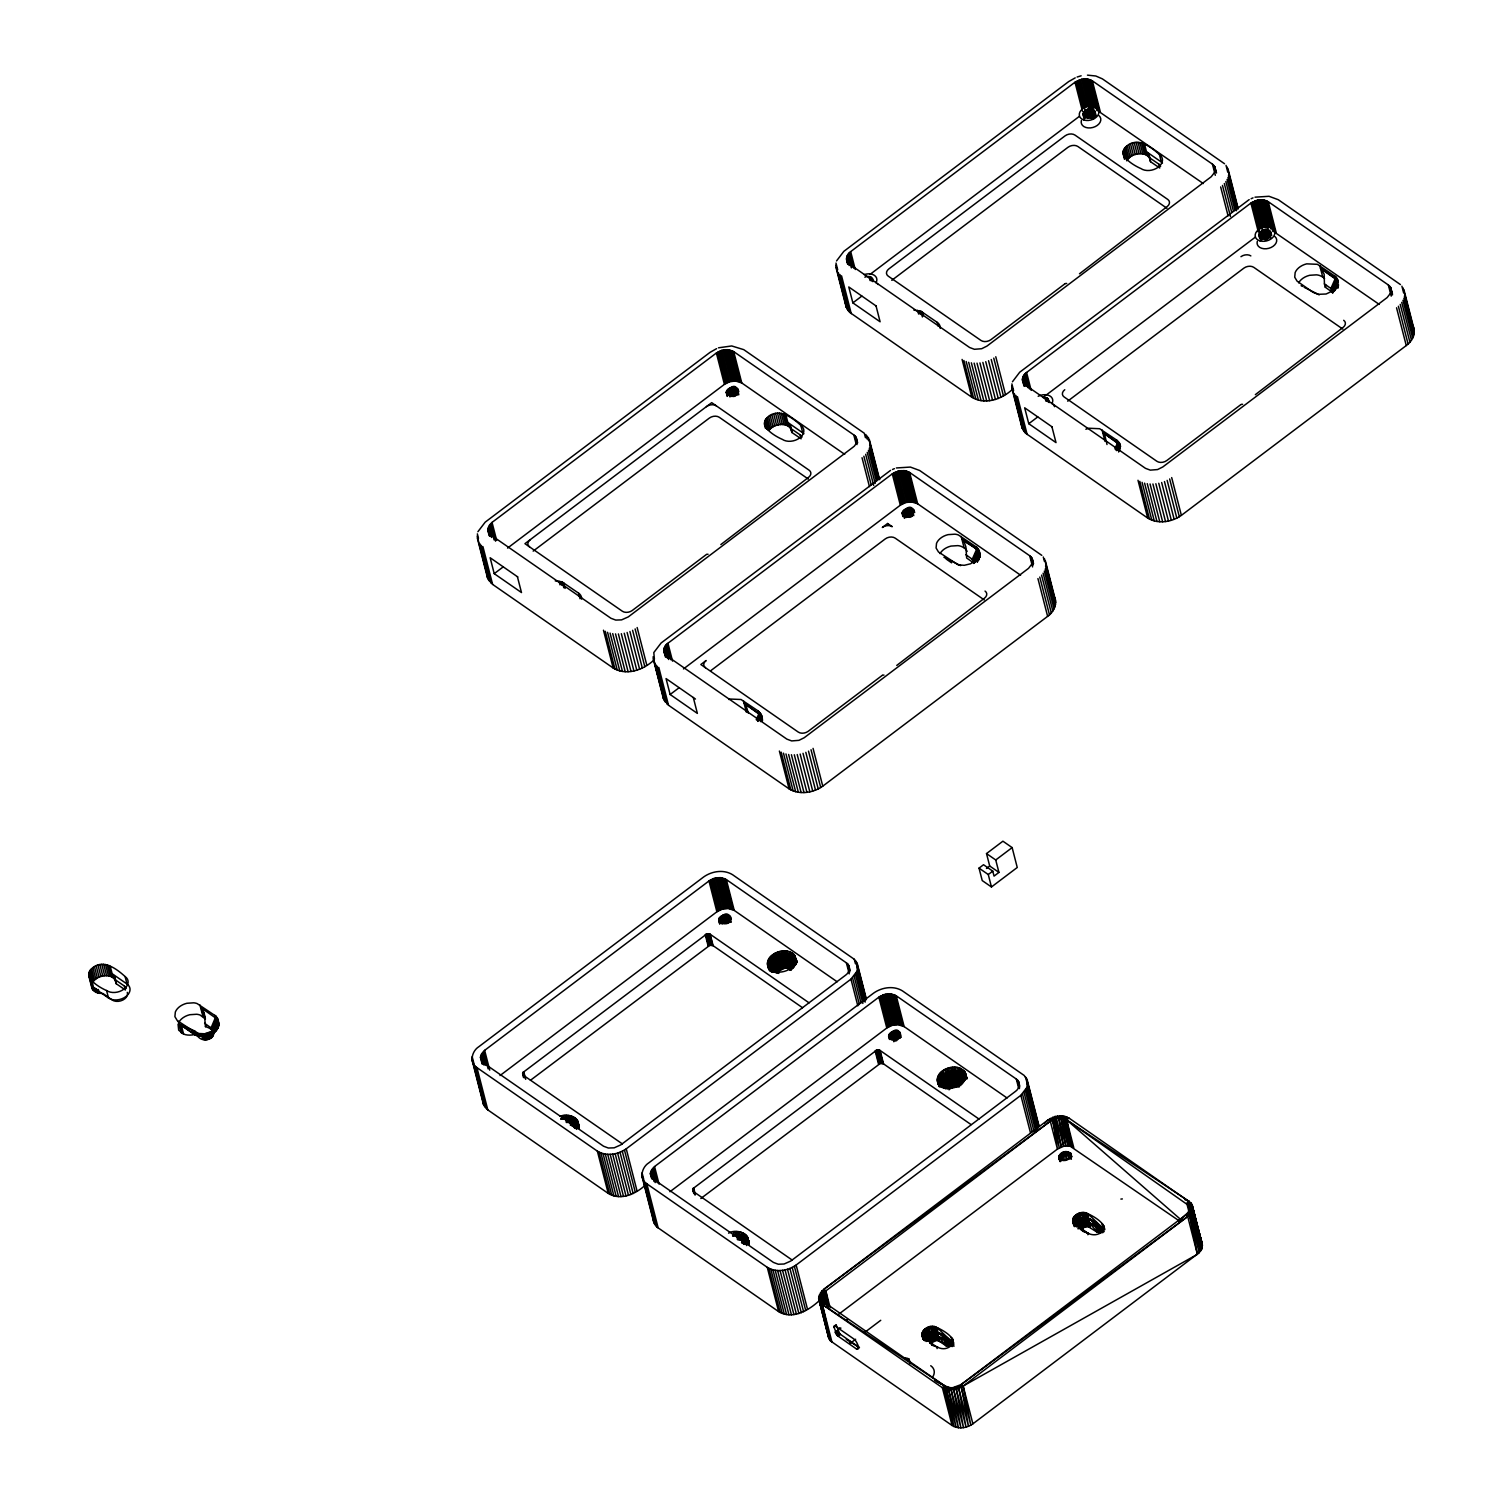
<?xml version="1.0" encoding="UTF-8"?>
<svg xmlns="http://www.w3.org/2000/svg" width="1503" height="1503" viewBox="0 0 1503 1503"><rect width="100%" height="100%" fill="white"/><g stroke="black" fill="none" stroke-linecap="round" stroke-linejoin="round"><path stroke-width="1.5" d="M769.085 968.007C777.615 978.509 803.447 967.143 793.603 954.086C783.364 944.917 760.33 956.772 769.724 970.506L768.39 965.095L770.194 960.567L778.366 967.556L779.23 970.919L778.084 973.268L777.22 969.905C778.159 963.555 791.574 962.427 790.277 970.055L793.64 967.537M960.661 1085.636C958.989 1079.229 947.491 1081.672 947.341 1087.89L938.699 1084.527L938.699 1085.692L940.352 1077.764L948.525 1084.753L949.633 1089.093L954.198 1086.481L959.365 1086.876L958.238 1082.517L961.037 1071.714L960.135 1068.238C950.234 1063.974 933.062 1072.315 938.342 1084.602L938.53 1083.419L947.491 1088.66L941.141 1086.35M218.367 1022.378L215.85 1016.122L197.194 1003.609A12.55 8.717 -14.4 0 0 193.68 1002.82L186.879 1003.271A14.635 10.164 -14.4 0 0 175.344 1011.989L174.893 1016.629L177.279 1020.593L196.893 1033.425L204.652 1033.763L210.833 1031.734L216.526 1027.019L218.367 1022.378C220.659 1033.463 204.746 1038.479 196.179 1035.454L195.54 1032.956M203.75 1036.394C215.699 1036.469 222.857 1023.9 214.854 1015.333M219.006 1024.858L216.488 1018.602L200.613 1007.48L204.333 1013.642L205.46 1026.643C224.342 1032.242 204.896 1047.272 197.043 1035.36M576.57 1129.373C583.765 1119.378 568.397 1111.995 560.224 1116.41M578.204 1125.916L578.843 1128.396L578.054 1122.816L573.15 1118.927L570.219 1118.401L569.505 1122.703M746.465 1245.574C753.942 1234.752 736.752 1227.857 728.598 1233.174M760.725 721.647L761.702 715.841L758.339 711.088L741.054 699.515L730.345 699.045A14.635 10.164 -14.4 0 0 728.767 699.496M762.134 720.651L759.673 714.545L744.079 703.254L759.954 714.357L762.491 720.613L761.852 718.133M771.152 955.889L778.366 967.556L771.058 959.515C764.971 964.888 768.428 972.084 777.333 971.464L778.817 973.38L770.851 971.201L768.371 966.222L777.333 971.464L768.54 967.331L777.22 969.905L768.24 963.949L767.601 961.469M771.79 958.369C778.329 952.244 792.908 950.629 796.628 960.53L796.421 962.859L790.484 969.247L796.233 964.005L790.277 970.055L794.467 966.373M795.143 955.927L796.421 962.859L790.503 968.458L796.44 961.732L796.289 959.44L790.353 967.688L796.628 960.53L796.778 962.822L796.139 960.342M957.449 1086.331C957.975 1070.606 960.699 1067.149 945.913 1073.142C941.799 1075.378 937.196 1079.361 938.342 1084.602M979.561 553.743L977.044 547.487L958.388 534.974A12.55 8.717 -14.4 0 0 954.875 534.185L948.074 534.636A14.635 10.164 -14.4 0 0 936.519 543.353L936.087 547.994L938.473 551.958L958.087 564.79L964.231 565.316L970.562 563.794L976.856 559.473L979.561 553.743L980.012 557.406L979.374 554.908M978.754 559.68L979.298 558.552L973.7 563.437L979.655 557.406C981.158 547.205 966.88 545.176 961.807 538.863L977.683 549.966L980.2 556.223M1062.076 1153.985L1061.963 1160.316L1060.179 1161.537L1058.732 1155.957M1060.536 1154.717L1061.963 1160.316L1070.737 1158.4L1070.869 1153.102M568.622 1122.591L568.19 1115.451M738.781 1239.787L738.105 1231.652M794.448 954.969L795.087 957.449L790.033 966.974L790.879 970.318L787.046 968.139L785.919 951.061M956.34 1081.972L955.814 1067.262M218.104 1027.169L212.505 1032.073L211.773 1028.353L204.596 1023.28M1064.256 1153.252L1064.011 1159.339L1062.264 1152.463C1065.946 1150.396 1071.771 1151.974 1071.639 1156.934L1070.474 1153.421L1071.639 1156.934M1335.134 290.211L1332.334 292.653L1331.583 288.952L1324.425 283.879L1324.162 274.222L1320.423 268.06L1335.322 278.393L1338.346 282.057L1335.679 276.702L1317.417 264.321L1306.689 263.852A14.635 10.164 -14.4 0 0 1295.154 272.569L1294.722 277.21L1297.108 281.174L1312.983 292.296L1318.169 294.325L1326.078 294.006L1333.293 290.661L1337.614 285.307L1337.708 279.577M929.887 1343.306L929.042 1339.981L923.349 1337.726C928.835 1325.477 945.368 1333.894 950.948 1341.54L952.113 1346.481L937.496 1340.526L936.219 1335.566L937.346 1327.769C929.267 1322.358 916.511 1332.334 924.589 1340.732M1084.49 1231.615L1079.981 1227.012L1074.025 1225.283C1078.252 1209.765 1100.684 1221.075 1102.901 1232.629L1097.246 1232.253L1088.285 1226.673L1087.007 1221.695L1088.134 1213.917C1080.882 1208.957 1068.051 1217.129 1074.382 1225.79M1068.746 1152.801L1068.52 1158.362L1067.074 1152.763M1066.51 1152.839L1066.228 1158.681L1064.8 1153.083M569.9 1122.797L569.712 1115.658M740.077 1239.975L739.626 1231.859M1073.048 1221.676C1079.755 1227.726 1089.374 1238.453 1099.501 1233.531C1111.901 1226.73 1094.503 1216.603 1088.134 1213.917L1089.393 1226.955L1083.081 1212.489L1082.404 1217.618L1087.045 1226.617L1088.285 1226.673L1084.358 1217.468L1084.978 1212.658L1087.007 1221.695L1103.24 1228.477L1104.01 1231.746M487.836 529.526L492.045 522.405L716.386 353.017L721.609 350.406L727.49 349.692L733.727 351.627L853.798 434.912C858.664 437.88 856.954 444.907 852.633 447.499L628.292 616.888L621.603 619.875L615.76 620.081L610.951 618.278L490.861 535.012L487.836 529.526L489.565 536.252M487.066 571.647L487.517 577.866L492.608 584.404L613.168 668.008C626.601 676.218 643.866 669.831 654.35 659.648M857.311 963.799L857.236 970.919L850.961 979.148L626.244 1148.818C618.09 1154.661 606.197 1156.577 597.367 1151.129L476.939 1067.618C468.974 1062.64 471.81 1051.029 478.912 1046.652L703.629 876.982C711.783 871.139 723.676 869.222 732.506 874.671L854.286 959.271L857.311 963.799L866.442 999.382M480.434 1057.473L484.642 1050.353L708.984 880.965L714.207 878.353L720.087 877.62L726.325 879.574L846.396 962.859C851.262 965.809 849.552 972.854 845.231 975.447L620.889 1144.835L614.201 1147.822L608.358 1148.029L603.548 1146.225L483.459 1062.94L480.434 1057.473L482.125 1064.086M483.008 1098.975L483.402 1104.273L487.799 1109.89L608.227 1193.401C621.021 1201.273 636.915 1193.495 646.459 1184.026M809.084 1002.858L710.186 934.265L706.861 933.889L522.988 1072.466L523.42 1075.284L622.317 1143.877M566.349 1122.553L565.015 1115.451M1032.411 559.154L1032.354 563.381L1028.54 568.341L804.199 737.729L798.957 740.34L791.668 740.923L786.858 739.119L666.768 655.853C661.902 652.884 663.631 645.839 667.952 643.246L892.294 473.858L898.982 470.89L904.806 470.664L909.634 472.468L1029.705 555.753L1031.979 558.195L1033.557 563.625M1052.983 594.756C1058.713 601.726 1054.298 611.796 1047.629 616.362L822.761 786.163C813.236 792.945 799.371 795.181 789.075 788.85L668.516 705.245L663.424 698.707L662.955 692.488M1027.207 1079.981L1027.131 1087.12L1020.856 1095.33L796.139 1265.019C787.985 1270.862 776.093 1272.778 767.263 1267.33L646.854 1183.819C638.888 1178.84 641.706 1167.211 648.808 1162.852L873.544 993.164C881.697 987.321 893.59 985.404 902.401 990.853L1024.201 1075.472L1027.207 1079.981L1039.005 1125.954L1036.845 1121.106M650.348 1173.674L654.556 1166.553L878.879 997.147L884.121 994.554L890.001 993.821L896.22 995.775L1016.31 1079.041C1021.176 1082.01 1019.447 1089.055 1015.126 1091.648L790.785 1261.036L784.096 1264.004L778.272 1264.23L773.444 1262.426L653.373 1179.141L650.348 1173.674L651.475 1178.07M726.231 392.471C740.171 373.12 742.144 407.651 726.231 392.471L727.283 396.397M738.105 389.258L738.743 391.738C735.606 387.379 726.344 390.047 726.982 395.702M718.772 919.122L719.749 923.838L718.772 919.122C732.788 902.382 734.723 933.175 718.81 920.663M733.314 1231.84L734.216 1235.316L732.656 1235.879L738.988 1235.128L735.794 1235.391L734.929 1231.652M1215.138 167.528L1215.082 171.755L1211.249 176.715L986.926 346.103L981.684 348.715L974.395 349.297L969.585 347.494L849.496 264.209C844.63 261.259 846.358 254.214 850.679 251.621L1075.002 82.233L1081.709 79.246L1087.533 79.039L1092.343 80.843L1212.433 164.128L1214.706 166.57L1216.528 173.014M782.744 951.061L784.021 964.776L784.885 968.12L787.046 968.139M823.494 1303.383L821.84 1296.957L818.928 1299.926L828.641 1337.726L818.665 1298.122L821.916 1290.87L1048.23 1119.773L1055.087 1116.485L1062.696 1115.865L1069.028 1118.1L1190.639 1202.682L1202.175 1243.676L1201.667 1249.2L1199.187 1252.732L972.892 1423.829C967.011 1428.075 958.444 1429.466 952.075 1425.483L830.483 1340.92L818.665 1298.122L821.84 1296.957L824.226 1292.129L1050.296 1121.219L1056.44 1118.439L1060.949 1118.082L1066.66 1119.904L1189.117 1201.385L1190.357 1205.725M902.138 513.312C916.078 493.961 918.051 528.492 902.138 513.312L902.89 516.544C902.251 510.907 911.513 508.221 914.651 512.579L914.012 510.099M828.36 1335.923L829.149 1332.203M888.611 1036.093C902.551 1016.761 904.524 1051.292 888.611 1036.093L889.457 1039.418M952.658 1067.243L955.307 1086.312M1391.026 288.369L1390.989 292.597L1387.156 297.556L1162.815 466.945L1157.592 469.556L1150.302 470.138L1145.474 468.335L1025.403 385.05C1020.537 382.1 1022.265 375.055 1026.587 372.462L1250.909 203.074L1257.598 200.087L1263.441 199.88L1268.25 201.684L1388.34 284.969L1390.594 287.411L1392.436 293.855M953.992 1346.275L952.451 1342.329L936.219 1335.566L934.19 1326.529L933.57 1331.32L937.496 1340.526L936.256 1340.469L931.616 1331.489L932.292 1326.36L938.605 1340.826L937.346 1327.769C943.715 1330.474 961.112 1340.582 948.712 1347.383C938.793 1352.606 930.47 1341.24 922.992 1336.749M1049.019 401.733L1047.591 398.333L1042.838 397.431M1082.949 114.209C1096.889 94.858 1098.862 129.408 1082.949 114.209L1084.076 118.944M1258.838 235.05C1272.797 215.699 1274.769 250.249 1258.838 235.05L1259.796 238.789M825.673 1322.941L818.834 1296.262L821.84 1296.957L819.642 1301.617L822.291 1304.416L942.381 1387.701L948.712 1389.937L956.321 1389.317L963.179 1386.029L1187.708 1216.491L1191.954 1211.399L1192.48 1205.876L1189.493 1207.228L1188.385 1212.132L1178.728 1221.319M1011.838 388.112L1022.059 427.904L1025.572 433.202L1147.71 518.065C1158.005 524.397 1171.87 522.161 1181.377 515.36L1406.263 345.558C1412.914 341.012 1417.329 330.942 1411.618 323.972M935.467 1331.489L935.899 1326.999L937.177 1331.977M1086.256 1217.637L1086.688 1213.146L1087.965 1218.106M568.19 1122.572L568.735 1118.194L571.798 1118.476L570.313 1125.127M738.368 1239.75L738.894 1235.391C746.54 1235.184 752.89 1243.507 746.014 1244.108M965.79 554.663L972.967 559.736L973.831 563.08L966.654 558.008L965.884 546.848L963.63 540.516M937.064 1348.604L937.252 1347.12M1087.871 1234.733L1088.059 1233.268L1081.127 1228.477L1077.839 1228.74M748.87 1243.3L747.836 1237.551M960.135 1068.238L965.039 1072.127L966.786 1077.726L966.598 1078.91L964.4 1073.762L959.515 1071.507L957.336 1082.179L958.444 1086.537M739.664 1239.9L740.378 1235.579L741.956 1235.654L741.073 1232.178M786.182 964.794L787.44 951.267M1337.914 287.749L1338.478 285.457L1332.541 291.845M833.733 1326.529L835.48 1326.247L853.948 1339.041C856.466 1340.451 861.012 1350.333 856.503 1348.999L837.415 1335.679L833.733 1326.529L836.1 1324.744L839.801 1333.894L858.889 1347.195L856.503 1348.999M933.701 1345.467C926.13 1343.118 929.455 1334.119 936.219 1335.566L938.624 1332.748L952.451 1342.329L953.221 1345.598M1076.204 1226.767L1079.981 1227.012L1081.183 1223.442L1087.007 1221.695L1089.412 1218.877L1103.24 1228.477L1103.089 1224.513L1104.386 1228.947M125.106 976.555A12.494 8.68 -14.4 0 1 123.922 989.162A12.494 8.68 -14.4 0 1 106.581 990.533C99.236 987.415 80.767 976.612 92.867 967.613C103.763 958.989 116.971 969.172 125.106 976.555L127.022 984.014A12.494 8.68 -14.4 0 1 125.839 996.621A12.494 8.68 -14.4 0 1 108.498 997.992L93.599 987.678L96.568 989.068L97.582 993.032L103.049 993.558L112.161 999.983A8.924 6.2 -14.4 0 0 122.851 1000.04A8.924 6.2 -14.4 0 0 127.285 992.356M91.908 984.24L92.585 989.575L97.582 993.032M800.817 425.349A12.494 8.68 -14.4 0 1 799.634 437.955A12.494 8.68 -14.4 0 1 782.293 439.346C774.947 436.208 756.479 425.405 768.578 416.425C779.475 407.783 792.682 417.984 800.817 425.349L802.734 432.808A12.494 8.68 -14.4 0 1 803.88 433.785M1159.433 154.565A12.494 8.68 -14.4 0 1 1158.268 167.171A12.494 8.68 -14.4 0 1 1140.927 168.561C1133.581 165.424 1115.094 154.621 1127.212 145.641C1138.109 136.998 1151.317 147.2 1159.433 154.565L1161.349 162.023A12.494 8.68 -14.4 0 1 1162.495 162.982M788.887 951.587L789.526 954.086L787.177 965.001L788.042 968.345M740.923 1240.182L741.956 1235.654M567.27 1122.516L566.631 1115.395M571.403 1125.503L572.511 1116.447M785.975 968.064L784.341 950.986M788.943 968.683L788.079 965.339L790.879 954.537L790.24 952.038M737.447 1239.712L736.526 1231.577M741.561 1242.68L743.309 1236.124L742.426 1232.629M956.396 1086.256L954.255 1067.186M910.273 1363.597L908.977 1359.069A6.782 4.716 -14.4 0 0 904.411 1358.036M1058.826 1156.559L1062.264 1152.463L1059.465 1159.057L1060.085 1161.218L1058.826 1156.559L1059.577 1160.184L1058.939 1157.705C1061.306 1162.664 1070.117 1160.673 1071.094 1155.582M572.361 1125.991L574.409 1119.491L573.77 1117.011M742.52 1243.188L744.567 1236.687L743.666 1233.211M963.517 1070.286L964.4 1073.762L959.027 1082.968L962.296 1072.297L961.394 1068.802M1062.903 1154.943L1063.786 1151.899L1064.425 1154.379L1061.569 1155.751L1060.93 1153.271L1060.498 1156.765L1059.859 1154.266L1059.784 1157.874L1059.145 1155.394L1059.465 1159.057M577.922 1121.351L578.505 1128.396L578.411 1124.732M178.03 1024.182L178.688 1030.194L183.591 1034.083A14.635 10.164 -14.4 0 0 194.3 1034.552L195.409 1034.233L194.545 1030.889L178.913 1023.862L194.939 1034.872L200.613 1036.187M872.867 281.681C874.614 277.116 868.001 275.368 864.845 277.172M730.571 916.698L731.209 919.197C728.072 914.82 718.829 917.506 719.449 923.143M978.998 1119.04L880.1 1050.465L876.775 1050.071L692.902 1188.666L693.315 1191.484L792.213 1260.078M570.858 1125.296L572.944 1119.153L574.409 1119.491M741.712 1240.445L743.102 1236.349L744.567 1236.687M827.834 1306.088L823.362 1301.466L820.77 1303.12L829.355 1339.398L819.642 1301.617L822.423 1300.095L820.77 1303.12L830.483 1340.92L822.291 1304.416L823.362 1301.466L821.916 1298.573L818.928 1299.926M1184.796 1199.601L1189.117 1201.385L1188.065 1204.335L1189.512 1211.005M571.891 1125.728L574.165 1119.716L572.944 1119.153M788.079 965.339L792.119 955.1L791.48 952.62M742.05 1242.906L744.323 1236.913L740.378 1235.579M958.238 1082.517L962.052 1072.503L963.423 1072.973L962.521 1069.497M952.113 1346.481L949.163 1341.071L938.624 1332.748L937.327 1335.848L938.605 1340.826M1103.521 1231.483L1101.737 1227.688L1089.412 1218.877L1088.134 1221.995L1089.393 1226.955M215.23 1018.019L211.115 1027.808L211.979 1031.171M572.793 1126.254L575.536 1120.186L574.897 1117.706M756.234 719.655L758.959 713.587L758.339 711.088M792.626 953.297L793.265 955.795L788.868 965.79L789.733 969.134M742.952 1243.451L745.695 1237.364L744.793 1233.888M1114.869 448.871L1117.593 442.784L1116.954 440.304L1099.689 428.731L1088.98 428.242A14.635 10.164 -14.4 0 0 1085.861 429.257M959.027 1082.968L963.423 1072.973M477.898 531.724L485.206 522.142L710.074 352.341L716.574 348.658M836.532 260.94L843.822 251.358L1068.708 81.557L1075.209 77.874M1012.44 381.781L1019.729 372.199L1249.162 199.617M216.207 1018.79L211.773 1028.353L213.37 1035.435M757.005 720.294L759.673 714.545M573.582 1126.893L576.532 1120.975L575.893 1118.476M777.22 969.905L768.052 965.133L768.597 963.949L777.427 969.097L778.291 972.46M977.401 550.154L972.967 559.736L973.906 562.648L979.862 556.26M790.39 969.679L789.526 966.335L794.242 956.566L793.603 954.086M743.741 1244.089L746.69 1238.153L745.789 1234.677M1115.639 449.51L1118.307 443.761L1102.695 432.469L1117.593 442.784L1120.637 446.447L1116.954 440.304M937.515 1077.651L938.398 1081.145L947.378 1087.101L938.21 1082.31L938.755 1081.145L947.585 1086.293L939.337 1078.797L938.436 1075.321M964.118 1073.95L964.945 1074.795L960.192 1084.17C963.874 1076.392 969.36 1079.567 964.4 1073.762L963.16 1073.18L964.118 1073.95L959.684 1083.513L965.245 1074.645L964.362 1071.169M1322.264 269.732L1336.017 279.37L1331.583 288.952L1332.447 292.296L1325.27 287.223L1324.425 283.879M205.46 1026.643L205.836 1025.835A14.635 10.164 -14.4 0 0 206.23 1024.651M1325.27 287.223L1325.665 286.415A14.635 10.164 -14.4 0 0 1326.041 285.232M1081.258 1230.168L1083.419 1227.707L1087.045 1226.617L1081.127 1212.658L1080.45 1218.088L1085.786 1226.767L1084.508 1221.789L1080.45 1218.088L1079.173 1213.128L1078.628 1218.858L1084.546 1227.143L1083.268 1222.164L1078.628 1218.858L1077.35 1213.879L1077.012 1219.872L1081.183 1223.442L1083.419 1227.707L1082.141 1222.728L1077.012 1219.872L1075.735 1214.894L1075.678 1221.075L1080.45 1224.287L1082.461 1228.421L1081.183 1223.442L1075.678 1221.075L1074.401 1216.115L1074.72 1222.427L1079.981 1225.208L1081.728 1229.266L1080.45 1224.287L1074.72 1222.427L1073.443 1217.468L1074.157 1223.855L1079.83 1226.129L1080.676 1229.435M213.576 1034.628L212.261 1029.01L217.014 1019.635M757.644 721.027L760.499 715.409M575.161 1125.747L577.359 1121.858L576.72 1119.359M978.209 551.019L973.456 560.375L978.885 551.939M1116.259 450.242L1119.115 444.625L1118.307 443.761M745.319 1242.943L747.536 1239.036L746.634 1235.56M1332.954 292.935L1332.09 289.591L1336.843 280.216L1336.017 279.37M573.188 1126.574L576.231 1121.144L574.165 1119.716L575.536 1120.186M793.265 955.795L791.893 955.326L793.96 956.753L788.868 965.79L791.893 955.326L781.785 953.992L770.776 959.402L770.137 956.904M743.346 1243.751L746.39 1238.34L744.323 1236.913L745.695 1237.364M901.293 1037.239L894.849 1036.018L890.208 1039.512L888.931 1034.552M573.902 1127.25L577.058 1122.008L575.273 1120.374M789.526 966.335L794.786 957.618L792.983 955.983M744.06 1244.428L747.216 1239.205L745.432 1237.57M768.24 963.949L768.954 962.803L777.427 969.097L769.179 961.619L768.54 959.121M938.398 1081.145L939.112 1079.999L947.585 1086.293M127.022 984.014L112.124 973.7L115.13 979.693L124.373 986.024L125.388 989.989L116.144 983.676C115.073 972.065 96.718 974.245 92.491 982.849L89.541 971.408M1118.627 451.99L1120.28 448.514L1119.998 443.967M838.542 1314.355L1057.454 1149.062L1063.598 1146.301L1058.713 1118.1L1060.197 1115.752M951.211 1390.05L960.905 1427.85L953.766 1389.843L954.969 1387.363L956.321 1389.317L963.479 1427.643L953.766 1389.843L952.695 1387.701L950.46 1387.72L948.712 1389.937L958.407 1427.737L951.211 1390.05L952.695 1387.701L961.112 1384.582L1187.708 1216.491L1185.623 1215.063L961.112 1384.582L968.496 1426.291L958.801 1388.49L959.252 1385.766L961.112 1387.382L970.806 1425.182L963.179 1386.029L961.112 1384.582M212.261 1029.01L217.691 1020.575M757.907 721.402L761.157 716.349M574.465 1128.001L578.054 1122.816L577.415 1120.317M1116.541 450.618L1119.791 445.546L1119.115 444.625M795.087 957.449L790.033 966.974L795.951 959.553L793.96 956.753M1332.09 289.591L1337.501 281.155L1336.843 280.216M745.713 1243.507L748.212 1239.994L749.058 1242.117M960.192 1084.17L965.941 1075.603L960.511 1084.884L964.964 1079.567M218.198 1021.589L212.599 1029.724L213.614 1033.839M759.428 720.595L761.664 717.344M575.987 1127.212L578.561 1123.849L579.05 1127.231M973.794 561.089L979.392 552.954M1118.044 449.81L1119.791 445.546M1332.409 290.304L1337.501 281.155M746.146 1244.39L748.381 1241.14L747.536 1239.036M958.782 1067.788L959.515 1071.507L962.296 1072.297L960.83 1071.958L957.336 1082.179L958.087 1071.188L948.844 1071.921L947.848 1068.22M218.517 1022.641L212.75 1030.476L218.686 1023.75M979.712 554.025L973.944 561.84L979.881 555.114M576.25 1128.152L578.561 1125.014L579.068 1126.066M1118.307 450.75L1120.299 446.56M790.503 968.458L796.289 960.624L795.444 958.557M961.826 1084.076L965.283 1079.379M768.954 962.803L769.498 961.676L777.803 968.308L778.667 971.671M939.112 1079.999L939.657 1078.853L947.98 1085.504L949.088 1089.844M574.672 1128.396L578.054 1122.816M977.194 561.84L978.058 560.788M575.593 1128.546L578.561 1125.014L577.359 1121.858M930.939 1343.118L936.256 1340.469L930.338 1326.51L929.662 1331.959L934.979 1340.62L933.701 1335.641L929.662 1331.959L928.384 1326.98L927.839 1332.71L933.758 1340.995L932.48 1336.017L927.839 1332.71L926.562 1327.731L926.224 1333.725L930.376 1337.313L932.611 1341.559L931.334 1336.58L926.224 1333.725L924.946 1328.746L924.89 1334.946L929.662 1338.14L931.653 1342.273L930.376 1337.313L924.89 1334.946L923.612 1329.967L923.913 1336.299L929.192 1339.06L930.939 1343.118L929.662 1338.14L923.913 1336.299L922.635 1331.32L923.349 1337.726L929.192 1339.06L930.056 1342.367M802.734 432.808L787.835 422.493L790.841 428.505L800.084 434.818L801.099 438.801L791.856 432.469C790.973 421.422 774.083 422.944 769.048 430.29L766.117 418.849M1161.349 162.023L1146.451 151.709L1149.532 157.759L1158.7 164.034L1159.734 167.998L1150.49 161.685C1149.588 150.638 1132.717 152.16 1127.682 159.506L1124.732 148.064M1338.497 284.33L1332.579 291.056L1338.008 282.169M212.712 1031.265L218.668 1024.877M769.179 961.619L770.194 960.567L777.803 968.308M939.337 1078.797L940.352 1077.764L947.98 1085.504M1192.574 1209.539L1189.192 1210.497L1191.954 1211.399L1201.667 1249.2L1192.574 1209.539L1189.568 1208.844L1192.48 1205.876L1202.456 1245.461L1191.766 1204.185L1188.986 1205.707L1189.493 1207.228L1191.766 1204.185L1202.175 1243.676L1190.639 1202.682L1188.065 1204.335L1189.7 1210.76M212.505 1032.073L218.461 1026.023M1332.334 292.653L1338.29 286.603M779.23 970.919L784.885 968.12M1044.867 1123.004L1048.23 1119.773L1050.296 1121.219L1057.454 1149.062L1052.607 1117.311L1054.223 1119.096L1061.381 1146.939L1055.087 1116.485L1054.223 1119.096L1059.314 1147.879L1052.156 1120.036L1050.296 1118.42L1050.296 1121.219L823.7 1289.311L825.786 1290.739L830.182 1307.873M1268.851 230.241L1270.768 237.718L1265.714 237.455L1262.125 239.484L1260.209 232.026M769.254 957.993L769.893 960.492L772.054 958.501L779.061 966.861L779.925 970.205M939.15 1074.194L940.051 1077.67L941.216 1076.693L948.525 1084.753L941.949 1075.566L941.047 1072.071M217.559 1028.315L212.13 1032.862L212.994 1036.225M213.332 1032.223L216.864 1029.405M507.563 548.088L724.427 384.355L729.65 381.743L735.531 381.01L741.768 382.964L844.705 454.338M869.936 274.485L1079.323 116.389M517.389 576.645L521.485 592.558L494.224 573.658L503.223 566.875M876.024 305.861L880.1 321.774L852.859 302.873L861.858 296.091M533.17 551.113L709.36 418.078A7.139 4.96 -14.4 0 1 719.261 417.289L808.295 479.044M891.786 280.328L1067.975 147.294A7.139 4.96 -14.4 0 1 1077.895 146.505L1166.929 208.259M706.354 554.532L632.293 610.462A7.139 4.96 -14.4 0 1 622.374 611.251L524.942 543.673L711.708 402.654L809.159 470.232A7.139 4.96 -14.4 0 1 808.482 477.428L720.839 544.593M1064.988 283.748L990.909 339.678A7.139 4.96 -14.4 0 1 981.008 340.467L888.179 276.101A7.139 4.96 -14.4 0 1 888.855 268.905L1065.045 135.871A7.139 4.96 -14.4 0 1 1074.946 135.063L1167.775 199.448A7.139 4.96 -14.4 0 1 1167.098 206.644L1079.473 273.809M835.931 267.271L846.151 307.063L849.683 312.361L971.802 397.224C985.216 405.415 1002.501 399.046 1012.966 388.864M683.47 668.929L900.335 505.196L905.558 502.584L911.438 501.852L917.675 503.806L1020.593 575.179M1043.965 396.736L1255.212 237.23M202.078 1036.506L208.466 1035.473L213.896 1032.411M693.296 697.486L697.373 713.399L670.131 694.499L679.131 687.716M1051.912 426.702L1056.008 442.615L1028.766 423.714L1037.765 416.932M710.919 670.563L885.248 538.919A7.139 4.96 -14.4 0 1 895.168 538.13L984.202 599.885M1067.694 401.169L1243.883 268.135A7.139 4.96 -14.4 0 1 1253.784 267.346L1342.837 329.101M882.261 675.373L808.201 731.303A7.139 4.96 -14.4 0 1 798.281 732.093L700.849 664.514L706.128 660.531A7.139 4.96 -14.4 0 0 705.452 667.727M1240.896 404.589L1166.816 460.519A7.139 4.96 -14.4 0 1 1156.915 461.308L1064.086 396.924A7.139 4.96 -14.4 0 1 1064.763 389.728M500.029 1075.547L716.893 911.795L722.116 909.183L728.016 908.47L734.234 910.405L837.171 981.778M530.427 1080.3L709.811 945.312L713.136 945.706L802.508 1007.705M986.513 853.591L1002.914 841.192L1012.139 847.598L1017.249 867.494L991.454 886.977L982.229 880.57L979.035 868.133L983.526 864.732L992.769 871.139L994.047 876.117L998.931 872.416L995.737 859.979L986.513 853.591L989.707 866.01L998.931 872.416M995.737 859.979L1012.139 847.598M986.438 868.471L989.707 866.01M991.454 886.977L988.279 874.539L992.769 871.139M669.943 1191.729L886.808 1027.996L892.03 1025.384L897.911 1024.651L904.148 1026.605L1007.066 1097.979M700.849 1198.492L880.213 1063.504L883.539 1063.88L971.032 1124.563M642.025 1176.492L653.824 1222.465L656.849 1226.974L778.629 1311.593C793.096 1320.423 810.23 1309.489 820.619 1299.381M832.004 1342.217L822.291 1304.416L824.677 1302.613L944.748 1385.898L950.46 1387.72L946.364 1389.486L953.935 1426.535L944.222 1388.734L946.402 1386.799L942.381 1387.701L952.075 1425.483L944.222 1388.734L948.337 1387.419L946.364 1389.486L956.058 1427.286L948.712 1389.937L952.695 1387.701M1058.713 1118.1L1057.642 1115.959L1056.44 1118.439L1063.598 1146.301L1065.852 1145.944L1058.713 1118.1L1062.696 1115.865L1060.949 1118.082L1068.107 1145.925L1065.852 1145.944L1060.949 1118.082L1065.045 1116.316L1063.072 1118.382L1070.23 1146.244L1068.107 1145.925L1063.072 1118.382L1067.186 1117.067L1065.007 1119.002L1072.146 1146.845L1066.66 1119.904L1069.028 1118.1L1065.007 1119.002L1070.23 1146.244L1180.55 1221.789M833.808 1327.13L836.194 1325.327M835.086 1332.09L837.472 1330.305M835.33 1332.804L837.716 1331M835.724 1333.556L838.092 1331.752M836.213 1334.326L838.599 1332.522M836.795 1335.059L839.181 1333.255L835.499 1331.865M837.415 1335.679L839.801 1333.894M838.035 1336.186L840.421 1334.382M855.658 1339.229L850.285 1343.287L849.646 1340.789M864.62 1332.466L880.739 1320.292M857.086 1349.318L859.472 1347.533M1120.881 1199.075L1122.365 1198.943M942.381 1387.701L944.748 1385.898L822.291 1304.416M1189.117 1201.385L1186.731 1203.189L1189.493 1213.898M207.865 1039.588L207.019 1036.225L208.372 1035.248M213.05 1032.58L216.019 1030.476M209.875 1034.684L208.09 1035.924L208.955 1039.268M211.303 1034.026L209.105 1035.492L209.969 1038.836M770.569 971.389L778.159 972.817L770.043 970.337L770.569 971.389L769.931 968.89M1185.623 1215.063L1189.493 1214.95L1199.187 1252.732L1190.921 1213.222L1188.385 1212.132L1191.954 1211.399L1200.615 1251.022L1190.921 1213.222L1187.182 1213.672L1189.493 1214.95L1197.403 1254.291L963.179 1386.029L972.892 1423.829M890.527 470.401L661.113 642.983L653.805 652.565L654.406 659.141M736.151 388.075L737.879 394.801L729.706 396.754L727.978 390.028M911.231 511.17L912.377 515.661L905.595 517.596L903.491 510.269M210.007 1034.909L211.472 1034.233L210.833 1031.734M779.531 951.568L780.17 954.067L778.686 954.743L782.706 968.627M563.418 1115.639L564.038 1118.138L560.957 1119.134L568.829 1117.95L562.498 1118.702L561.803 1115.977M1251.116 198.715L1253.014 197.87M892.481 469.5L894.379 468.654M768.409 967.049L769.048 969.548L777.671 972.178L770.043 970.337M728.692 915.102L730.345 922.241L723.431 923.575L721.703 916.868M1065.289 283.56L1066.698 283.447M706.673 554.344L708.063 554.231M1241.196 404.401L1242.605 404.288M882.58 675.185L883.971 675.072M1189.568 1208.844L1192.743 1207.679L1202.287 1247.321L1190.639 1202.682L1188.986 1205.707L1066.66 1119.904L1073.8 1147.747M783.777 968.308L780.226 954.311L781.767 953.747L781.128 951.249M954.198 1086.481L950.384 1071.489L951.925 1070.925L951.042 1067.449M1077.106 77.029L1081.145 75.808M718.472 347.813L731.717 345.953L743.76 349.654L864.319 433.259L865.465 437.711M560.863 1118.908L562.441 1118.457M949.426 1067.769L950.328 1071.244L941.216 1076.693M783.382 953.541L781.785 953.992L782.931 964.964L777.953 952.019M565.654 1117.931L564.038 1118.138M953.541 1070.737L951.944 1071.169L953.09 1082.141L948.844 1071.921L953.127 1086.801M1255.005 197.175L1269.039 196.292L1278.283 199.711L1400.42 284.574M896.37 467.959L910.405 467.076L919.667 470.495L1041.786 555.359M732.6 1235.654L735.831 1235.128M784.979 953.484L783.364 953.804L785.111 964.719L786.464 953.804L788.079 953.747M565.635 1118.194L567.27 1117.875M955.156 1070.662L953.522 1070.981L955.288 1081.897L956.622 1071L958.238 1070.944L957.336 1067.449M735.794 1235.391L737.428 1235.071M925.904 1341.428L929.173 1340.864L923.218 1339.135L921.94 1334.176L923.011 1338.384M768.371 966.222L768.39 965.095L777.183 970.713M938.53 1083.419L938.548 1082.292L947.341 1087.89M784.923 953.729L786.557 953.541M955.081 1070.925L956.716 1070.737M948.431 1345.918L946.439 1346.106L939.563 1341.315L938.285 1336.336L945.18 1341.146L948.431 1345.918L947.209 1340.939L938.624 1332.748M913.899 310.125L920.944 311.253L937.214 322.356A12.494 8.68 -14.4 0 1 940.22 328.368M555.265 580.909L562.31 582.037L578.58 593.14A12.494 8.68 -14.4 0 1 581.586 599.152M1087.477 75.15L1095.8 75.995L1102.394 78.87L1224.513 163.733M567.195 1118.138L570.351 1118.138M737.353 1235.316L740.509 1235.334M789.526 954.086L787.929 953.992L787.177 965.001L790.672 954.762L792.119 955.1M959.684 1071.263L958.087 1071.188L961.037 1071.714M570.219 1118.401L571.798 1118.476L571.159 1115.996M197.72 1035.661L201.083 1036.018M196.386 1035.229L200.031 1035.642M194.545 1030.889L201.064 1035.398L195.165 1034.665L181.281 1025.121L183.591 1034.083M789.338 954.311L790.879 954.537M741.787 1235.898L743.309 1236.124M1074.025 1225.283L1079.83 1226.129M929.042 1339.981L923.218 1339.135L922.072 1332.748L923.838 1340.056M201.064 1035.398L193.812 1034.196L193.173 1031.716M839.501 1327.825L840.947 1328.145M203.694 1036.187L205.686 1039.813M939.525 1086.594L945.763 1088.679M571.628 1118.72L573.15 1118.927M1082.461 1231.182L1088.717 1233.475M931.653 1345.035L937.928 1347.346M777.671 972.178L768.86 968.402L769.048 969.548M940.784 1086.35L946.063 1088.604M939.563 1341.315L944.955 1343.682M1203.321 183.554L1098.186 111.034L1090.145 79.715M1379.228 304.395L1274.093 231.875L1266.052 200.557M938.699 1084.527L947.491 1088.66M1304.116 287.298L1319.258 294.851M846.358 1319.615L847.56 1320.235M943.922 557.294L960.624 565.635M936.501 1381.445L944.748 1385.898L934.622 1380.374M1301.11 285.702L1302.443 286.434M1324.556 278.694A14.635 10.164 -14.4 0 0 1322.734 277.022L1319.953 275.631A12.55 8.717 -14.4 0 0 1316.44 274.842L1309.639 275.293A14.635 10.164 -14.4 0 0 1298.648 282.846M967.124 551.469A14.635 10.164 -14.4 0 0 964.099 547.806L961.319 546.416A12.55 8.717 -14.4 0 0 957.806 545.627L951.004 546.077A14.635 10.164 -14.4 0 0 940.014 553.63M203.206 1010.467L205.423 1019.072L200.124 1015.051A12.55 8.717 -14.4 0 0 196.611 1014.262L189.81 1014.713A14.635 10.164 -14.4 0 0 178.819 1022.265M846.264 1339.398L858.889 1347.195M205.272 1035.999L206.775 1039.757M1052.288 427.002L1024.67 407.801L1028.766 423.714M876.381 306.161L848.782 286.96L852.859 302.873M946.139 559.022L951.606 562.836M979.035 868.133L988.279 874.539M695.476 699.045L666.054 678.586L670.131 694.499M517.765 576.945L490.147 557.745L494.224 573.658M951.174 1087.759C951.023 1080.807 942.738 1077.858 942.212 1071.113M780.752 969.585L772.298 954.931M1090.351 1227.444L1089.074 1222.484L1095.969 1227.275L1099.238 1232.047L1097.998 1227.087L1089.412 1218.877M771.828 971.971L770.926 969.679M1066.66 1119.904L1181.527 1220.229M952.113 1087.233C951.831 1080.356 944.091 1076.956 943.489 1070.249M781.692 969.04L773.575 954.048M1088.134 1213.917L1103.24 1228.477L1101.962 1223.498M937.346 1327.769L952.451 1342.329L952.301 1338.384L953.597 1342.818M1070.061 1157.874L1071.414 1159.245M746.39 1238.34L747.893 1240.125M576.231 1121.144L577.716 1122.948M950.328 1088.397L949.22 1084.039L942.212 1075.697L940.934 1076.58L940.033 1073.104M1089.074 1222.484L1097.246 1232.253L1095.969 1227.275L1097.998 1227.087L1101.154 1232.178L1099.952 1227.218M938.285 1336.336L946.439 1346.106L945.18 1341.146L947.209 1340.939L950.366 1346.03L949.163 1341.071M1200.333 1240.482L1201.461 1241.985M1235.71 203.13L1238.247 208.804L1228.045 169.012M877.076 473.915L879.631 479.607L869.41 439.797M943.339 1074.758L949.22 1084.039M773.181 957.58L779.061 966.861M952 1082.461L946.326 1068.783M781.842 965.264L776.412 952.583M1104.536 434.123L1107.016 444.531M745.92 704.907L748.344 713.23M944.579 1073.912L950.046 1083.419M774.421 956.716L779.888 966.241M1148.499 153.776L1150.471 160.314M1255.362 394.65L1343.006 327.485A7.139 4.96 -14.4 0 0 1343.682 320.289M896.746 665.434L984.39 598.269A7.139 4.96 -14.4 0 0 985.047 591.074M950.948 1341.54L952.714 1345.335M947.341 1072.484L950.986 1082.893L944.861 1069.46M777.183 955.288L780.827 965.696L774.947 953.259M965.245 1074.645L965.602 1075.735M769.367 969.397L769.724 970.506M965.546 1073.161C968.777 1087.402 942.531 1094.541 937.459 1081.127M822.705 1309.733L818.834 1296.262L822.216 1295.304L824.414 1303.871M818.665 1298.122L828.529 1334.063L826.819 1327.393M1403.952 289.854L1414.154 329.645M1403.088 287.956L1414.304 331.731M1401.904 286.171L1403.614 292.841M1404.403 296.053L1414.116 333.854M1403.858 298.195L1413.553 335.996M1402.957 300.299L1412.67 338.1M1401.735 302.366L1411.449 340.166M1400.214 304.357L1409.908 342.158M1398.391 306.236L1408.086 344.037M1396.55 307.777L1406.263 345.558M1390.594 287.411L1392.511 294.907M1389.993 286.509L1391.722 293.217M1389.242 285.683L1391.553 294.644M1388.34 284.969L1391.214 296.147M1337.2 278.543L1337.839 281.023M1336.524 277.567L1337.144 280.065M1335.679 276.702L1336.317 279.182M1337.614 285.307L1338.252 287.787M1334.683 275.913L1335.322 278.393L1330.944 288.388L1331.79 291.751M1319.784 265.58L1322.734 277.022M1268.25 201.684L1276.291 233.021M1267.217 201.064L1275.258 232.401M1264.793 200.162L1272.834 231.481M1263.441 199.88L1270.899 228.982M1270.73 231.857L1271.688 235.576M1270.242 231.218L1271.2 234.956M1262.032 199.749L1268.927 226.596M1269.622 230.692L1270.58 234.412M1260.566 199.73L1268.044 228.813M1267.95 229.94L1269.866 237.399M1266.973 229.752L1268.889 237.211M1259.082 199.843L1265.977 226.709M1265.939 229.696L1267.856 237.155M1257.598 200.087L1264.493 226.953M1264.868 229.79L1267.424 239.728M1256.151 200.463L1263.046 227.329M1263.798 229.997L1266.353 239.954M1262.783 230.354L1265.338 240.292M1254.723 200.951L1262.201 230.053M1261.806 230.804L1263.722 238.263M1253.37 201.571L1260.265 228.418M1260.942 231.368L1262.858 238.845M1252.093 202.266L1259.552 231.368M1259.608 232.74L1261.524 240.198M1259.176 233.491L1260.604 239.09M1250.909 203.074L1258.387 232.157M1258.913 234.28L1259.871 238M1227.181 167.115L1237.833 208.673M1226.016 165.33L1227.726 172M1228.496 175.212L1237.063 208.56M1227.951 177.354L1236.518 210.702M1227.068 179.458L1235.053 210.589M1225.847 181.525L1233.268 210.439M1224.306 183.516L1231.727 212.43M1222.484 185.395L1230.469 216.526M1220.661 186.936L1228.083 215.831M1214.706 166.57L1215.852 171.041M1214.105 165.668L1215.814 172.375M1213.334 164.842L1215.063 171.567M1212.433 164.128L1215.307 175.306M1150.49 161.685L1149.119 155.016M1147.616 152.667L1148.63 156.65M1144.553 144.25L1147.484 155.673M1143.163 143.461L1146.094 154.884M1141.604 142.86L1144.534 154.283M1139.875 142.466L1142.806 153.888M1138.034 142.278L1140.965 153.719M1136.118 142.334L1139.049 153.757M1134.183 142.597L1137.132 154.02M1132.285 143.067L1135.235 154.508M1130.463 143.743L1133.394 155.185M1128.753 144.607L1131.684 156.049M1127.212 145.641L1130.143 157.063M1125.86 146.787L1128.791 158.228M1123.887 149.417L1126.818 160.859M1123.305 150.807L1125.259 158.435M1123.023 152.216L1124.488 157.928M1123.042 153.607L1124.507 159.318M1092.343 80.843L1100.403 112.18M1091.31 80.223L1099.351 111.541M1088.886 79.302L1096.927 110.64M1087.533 79.039L1095.011 108.141M1094.823 111.015L1096.138 115.693M1094.353 110.377L1095.368 114.36M1086.124 78.907L1093.583 107.991M1093.714 109.832L1095.255 115.806M1092.944 109.4L1094.992 117.366M1084.659 78.889L1092.136 107.972M1092.061 109.099L1094.09 117.046M1091.065 108.911L1093.62 118.85M1083.175 79.001L1090.652 108.103M1090.032 108.855L1092.587 118.812M1081.709 79.246L1089.168 108.348M1088.961 108.949L1091.516 118.887M1087.909 109.155L1089.938 117.121M1080.244 79.621L1087.139 106.488M1086.876 109.512L1088.924 117.459M1078.816 80.11L1085.711 106.976M1085.918 109.963L1087.947 117.929M1077.463 80.73L1084.941 109.813M1085.053 110.527L1087.082 118.493M1084.302 111.184L1085.842 117.159M1076.186 81.425L1083.081 108.291M1083.701 111.898L1085.241 117.873M1083.268 112.65L1084.809 118.624M1075.002 82.233L1082.479 111.316M1083.005 113.439L1084.039 117.422M1171.682 477.578L1181.377 515.36M1169.653 478.95L1179.348 516.75M1167.136 480.359L1176.83 518.159M1164.449 481.542L1174.162 519.343M1161.65 482.519L1171.344 520.32M1158.757 483.252L1168.47 521.053M1155.845 483.741L1165.539 521.541M1152.914 483.985L1162.627 521.766M1150.039 483.947L1159.752 521.748M1147.259 483.665L1156.953 521.466M1144.591 483.139L1154.285 520.94M1142.092 482.35L1151.805 520.151M1139.8 481.336L1149.513 519.136M1137.996 480.265L1147.71 518.065M1119.472 442.934L1120.111 445.414M1118.796 441.976L1119.434 444.456M1117.95 441.093L1118.589 443.573M1102.056 429.971L1105.006 441.412M1048.211 398.877L1049.169 402.597M1047.591 398.333L1048.549 402.071M1046.821 397.9L1047.76 401.639M1045.919 397.581L1046.877 401.32M1044.942 397.393L1045.9 401.132M1026.587 372.462L1031.171 390.367M1025.516 373.345L1029.536 389.014M1024.595 374.303L1028.052 387.718M1023.825 375.299L1026.699 386.496M1023.205 376.351L1025.497 385.313M1022.754 377.422L1025.046 386.384M1022.472 378.512L1024.201 385.219M1022.378 379.583L1024.088 386.29M1017.437 396.66L1027.15 434.461M1015.878 395.402L1025.572 433.202M1011.876 383.904L1013.604 390.573M1014.375 393.786L1024.088 431.586M1011.688 386.027L1022.904 429.82M995.775 356.737L1005.469 394.519M993.746 358.109L1003.44 395.909M1045.318 560.638L1055.519 600.448M1044.472 558.74L1055.688 602.515M1043.289 556.974L1044.416 561.408M1045.562 565.861L1055.482 604.638M991.229 359.518L1000.923 397.318M1045.224 568.979L1054.937 606.78M1044.341 571.102L1054.035 608.884M1043.12 573.169L1052.814 610.951M988.542 360.701L998.255 398.502M1041.579 575.142L1051.292 612.942M985.743 361.678L995.456 399.479M1039.757 577.039L1049.47 614.821M982.868 362.411L992.562 400.211M1037.934 578.561L1047.629 616.362M1031.979 558.195L1033.125 562.667M1031.377 557.294L1033.106 564.001M1030.626 556.486L1032.918 565.429M1029.705 555.753L1032.58 566.932M979.937 362.899L989.632 400.7M977.006 363.125L986.72 400.925M974.132 363.106L983.845 400.906M971.351 362.824L981.046 400.625M968.683 362.298L978.397 400.099M1187.708 1216.491L1197.403 1254.291M966.185 361.509L975.898 399.31M963.893 360.495L973.606 398.295M962.089 359.424L971.802 397.224M937.214 322.356L938.173 326.095M922.316 312.042L923.274 315.762M920.944 311.253L922.41 316.964M919.366 310.651L920.362 314.465M917.638 310.257L918.634 314.071M979.092 550.361L980.069 553.931M978.566 549.328L979.205 551.808M979.58 552.578L980.219 555.058M977.889 548.37L978.528 550.849M977.044 547.487L977.683 549.966M976.048 546.697L976.687 549.177L972.309 559.172L973.174 562.535M978.434 557.256L979.073 559.736M976.856 559.473L977.495 561.953M961.168 536.364L964.099 547.806M870.913 277.059L871.928 281.042M870.012 276.759L871.045 280.723M869.035 276.571L870.068 280.535M909.634 472.468L917.675 503.806M908.582 471.848L916.623 503.186M907.417 471.341L915.477 502.66M850.679 251.621L855.263 269.525M906.159 470.946L914.2 502.265M849.608 252.504L853.648 268.173M904.806 470.664L912.847 502.002M848.688 253.462L852.145 266.876M847.917 254.458L851.356 267.891M903.397 470.533L911.438 501.852M913.542 509.479L914.181 511.959M912.903 508.935L913.542 511.415M847.297 255.51L849.59 264.472M912.133 508.502L912.772 510.982M912.622 511.17L913.786 515.642M846.847 256.581L849.139 265.543M901.932 470.514L909.991 501.852M911.25 508.183L911.889 510.663M846.565 257.671L848.293 264.378M846.471 258.741L847.617 263.213M846.546 259.794L847.692 264.265M900.466 470.627L908.507 501.964M910.273 507.995L910.912 510.494M909.221 507.939L909.86 510.438M909.822 511.321L910.968 515.792M898.982 470.89L907.023 502.209M908.15 508.033L908.789 510.513M907.85 509.348L909.578 516.074M897.516 471.247L905.558 502.584M907.098 508.258L907.737 510.738M906.065 508.596L908.188 516.468M896.089 471.754L904.148 503.073M905.107 509.066L905.745 511.546M905.144 510.25L906.854 516.976M894.736 472.355L902.777 503.674M904.242 509.63L904.881 512.11M1069.309 1152.82L1070.737 1158.4M893.458 473.05L901.499 504.388M902.89 510.982L903.528 513.481M902.702 511.584L904.43 518.31M902.458 511.753L903.096 514.233M841.548 275.819L851.243 313.62M892.294 473.858L900.335 505.196M902.213 512.523L902.852 515.022M839.97 274.561L849.683 312.361M835.987 263.063L837.697 269.732M838.467 272.945L848.18 310.745M835.781 265.186L846.997 308.979M1080.845 1228.515L1079.981 1225.208L1074.157 1223.855L1072.879 1218.877L1073.63 1223.16M1073.781 1222.878L1074.626 1226.204M1073.893 1224.983L1072.747 1220.304L1074.326 1226.636M868.565 437.899L879.199 479.457M867.381 436.133L868.527 440.567M869.655 445.02L878.428 479.344M865.878 434.517L867.024 438.951M869.316 448.138L877.32 479.269M868.433 450.261L876.418 481.373M867.212 452.328L875.197 483.44M1026.493 1078.365L1038.573 1125.522M865.672 454.301L873.675 485.431M1025.478 1076.843L1038.404 1127.344M1027.131 1087.12L1037.934 1129.166M863.849 456.179L871.27 485.093M1026.38 1088.924L1036.6 1128.753M1025.328 1090.69L1035.567 1130.538M862.027 457.72L869.448 486.615M856.071 437.354L857.649 442.784M855.47 436.452L857.198 443.16M1024.031 1092.399L1034.252 1132.229M854.719 435.645L857.011 444.587M853.798 434.912L856.109 443.855M1022.472 1093.996L1032.129 1131.627M1018.564 1081.484L1019.71 1085.899M1017.963 1080.582L1019.673 1087.195M1017.212 1079.774L1019.485 1088.585M1020.856 1095.33L1030.513 1132.961M1016.31 1079.041L1018.564 1087.853M965.039 1072.127L966.955 1078.853L966.786 1077.726M790.484 425.8L791.837 431.098M789.883 424.56L791.856 432.469M788.981 423.451L789.996 427.434M785.919 415.035L788.85 426.476M784.547 414.246L787.478 425.668M782.969 413.644L785.9 425.086M781.241 413.25L784.171 424.691M779.399 413.062L782.33 424.504M777.483 413.118L780.433 424.56M775.567 413.381L778.498 424.823M773.669 413.851L776.6 425.293M771.828 414.527L774.778 425.969M770.118 415.392L773.068 426.833M768.578 416.425L771.509 427.848M937.891 1076.486L938.793 1079.962M937.308 1078.835L938.21 1082.31M767.225 417.571L770.156 429.013M937.29 1079.999L939.206 1086.725M765.252 420.201L767.695 429.726M764.67 421.591L766.643 429.219M764.388 423.001L765.384 426.814M764.426 424.391L765.403 428.186M733.727 351.627L741.768 382.964M732.675 351.007L740.735 382.344M731.529 350.5L739.57 381.818M896.22 995.775L904.148 1026.605M730.251 350.105L738.292 381.424M895.187 995.136L903.096 1025.985M728.899 349.823L736.958 381.161M894.022 994.629L901.932 1025.459M727.49 349.692L735.531 381.01M737.635 388.638L738.274 391.118M736.996 388.093L737.635 390.573M738.18 392.264L738.818 394.744M892.763 994.235L900.673 1025.065M736.226 387.661L736.865 390.141M726.043 349.673L734.084 381.01M891.411 993.971L899.32 1024.802M735.343 387.342L735.982 389.822M734.76 388.093L736.489 394.819M724.559 349.786L732.6 381.123M734.366 387.154L735.005 389.653M890.001 993.821L897.911 1024.651M900.015 1032.26L900.861 1035.586M899.376 1031.734L900.654 1036.694M733.314 387.098L733.952 389.596M898.606 1031.302L899.884 1036.262M733.351 388.244L735.08 394.951M899.132 1034.083L900.222 1038.31M723.075 350.049L731.116 381.367M888.536 993.802L896.446 1024.651M732.262 387.192L732.9 389.672M897.723 1030.983L899.001 1035.962M731.942 388.507L733.671 395.233M897.742 1034.102L898.832 1038.329M887.052 993.934L894.98 1024.764M896.727 1030.795L898.005 1035.774M721.609 350.406L729.65 381.743M731.191 387.417L731.829 389.897M895.694 1030.739L896.972 1035.717M730.157 387.755L730.796 390.235M731.134 391.137L732.28 395.627M896.333 1034.252L897.423 1038.479M885.568 994.178L893.496 1025.008M720.2 350.913L728.241 382.232M894.623 1030.833L895.901 1035.811M729.199 388.225L730.965 396.134M894.924 1034.515L896.558 1040.846M884.121 994.554L892.03 1025.384M893.571 1031.058L894.849 1036.018M718.829 351.514L726.87 382.833M728.335 388.789L728.974 391.268M892.538 1031.396L895.168 1041.241M727.584 389.427L728.222 391.926M717.551 352.209L725.611 383.547M882.693 995.042L890.603 1025.873M727.001 390.141L727.64 392.64M726.794 390.742L727.959 395.233M891.58 1031.866L893.834 1041.767M726.55 390.912L727.189 393.391M716.386 353.017L724.427 384.355M726.306 391.682L726.945 394.181M881.34 995.644L889.25 1026.474M890.715 1032.429L891.974 1037.389M889.964 1033.068L892.03 1040.264M880.063 996.357L887.972 1027.188M889.363 1033.782L890.64 1038.761M878.879 997.147L886.808 1027.996M888.668 1035.323L889.532 1038.648M813.048 748.362L822.761 786.163M811.019 749.753L820.713 787.534M808.501 751.143L818.214 788.943M805.815 752.345L815.528 790.127M880.1 1050.465L883.539 1063.88M879.65 1050.221L883.106 1063.636M803.015 753.304L812.728 791.104M856.578 962.164L865.878 998.424M879.142 1050.033L882.599 1063.466M855.564 960.661L865.709 1000.246M878.579 1049.921L882.036 1063.354M877.996 1049.902L881.434 1063.335M854.286 959.271L855.432 963.724M857.236 970.919L865.24 1002.069M877.376 1049.939L880.833 1063.372M951.174 1337.369L952.451 1342.329M876.775 1050.071L880.213 1063.504M856.466 972.742L863.906 1001.656M800.141 754.036L809.835 791.837M876.193 1050.278L879.631 1063.692M875.629 1050.541L879.086 1063.955M875.141 1050.86L878.579 1064.293M855.432 974.508L862.854 1003.422M797.21 754.525L806.923 792.325M854.117 976.198L860.975 1002.896M852.558 977.814L859.415 1004.511M848.669 965.302L850.228 970.656M794.298 754.769L803.992 792.551M848.068 964.4L849.759 970.994M847.316 963.573L849.571 972.385M850.961 979.148L857.818 1005.845M846.396 962.859L849.233 973.869M791.405 754.731L801.118 792.532M788.624 754.468L798.337 792.25M785.956 753.924L795.669 791.724M783.476 753.153L793.171 790.935M781.184 752.139L790.879 789.92M779.381 751.049L789.075 788.85M761.363 714.752L762.34 718.321M760.856 713.718L761.495 716.198M761.871 716.969L762.509 719.467M760.161 712.76L760.8 715.24M759.316 711.877L759.954 714.357M743.44 700.774L746.371 712.197M908.977 1359.069L910.066 1363.296M767.977 960.285L768.615 962.784M767.413 962.634L768.052 965.133M767.394 963.799L768.521 968.514M667.952 643.246L672.555 661.151M666.9 644.129L670.92 659.798M665.961 645.088L669.417 658.521M726.325 879.574L734.234 910.405M725.273 878.954L733.201 909.785M665.19 646.102L668.647 659.516M664.57 647.135L667.445 658.333M724.108 878.428L732.036 909.277M664.119 648.206L666.411 657.168M722.849 878.034L730.777 908.883M663.838 649.296L665.566 656.003M663.744 650.367L665.472 657.093M721.496 877.771L729.425 908.601M720.087 877.62L728.016 908.47M730.101 916.078L730.74 918.558M730.665 919.704L731.303 922.203M729.462 915.534L730.101 918.014M718.641 877.62L726.55 908.451M727.809 914.782L728.448 917.281M828.078 1307.122L824.226 1292.129L821.916 1290.87L825.786 1290.739L828.792 1306.483M726.832 914.594L728.955 922.26M717.156 877.733L725.066 908.563M725.799 914.557L726.437 917.037M825.767 1304.379L823.024 1293.67L820.488 1292.58L824.226 1292.129L826.969 1305.694M725.817 915.684L727.546 922.41M715.672 877.977L723.582 908.808M724.728 914.632L725.367 917.131M724.408 915.966L726.137 922.673M714.207 878.353L722.116 909.183M723.657 914.857L724.296 917.337M722.624 915.195L724.765 923.067M658.821 667.445L668.516 705.245M712.779 878.842L720.707 909.672M721.665 915.665L722.304 918.145M657.243 666.186L666.956 703.986M711.426 879.443L719.355 910.292M720.801 916.229L721.44 918.709M655.759 664.57L665.453 702.371M720.444 917.488L722.173 924.195M653.053 656.83L662.767 694.611M720.05 916.886L720.688 919.366M654.575 662.804L664.27 700.605M710.149 880.157L718.077 910.987M653.223 658.896L663.424 698.707M719.467 917.6L720.106 920.08M719.279 918.201L720.425 922.673M719.035 918.352L719.674 920.832M708.984 880.965L716.893 911.795M637.14 627.521L646.854 665.322M635.111 628.912L644.825 666.693M796.139 1265.019L807.506 1309.282M632.594 630.302L642.307 668.102M710.186 934.265L713.136 945.706M709.754 934.021L712.685 945.462M709.247 933.833L712.178 945.274M794.354 1266.24L805.721 1310.484M708.683 933.739L711.614 945.18M708.082 933.701L711.032 945.143M629.926 631.504L639.62 669.286M707.481 933.758L710.412 945.199M706.861 933.889L709.811 945.312M792.213 1267.424L803.579 1311.687M706.278 934.077L709.209 945.519M705.734 934.34L708.664 945.782M705.226 934.659L708.176 946.101M627.108 632.462L636.821 670.263M789.92 1268.457L801.287 1312.701M624.233 633.195L633.928 670.996M787.516 1269.284L798.882 1313.547M785.054 1269.903L796.421 1314.167M621.303 633.684L631.016 671.484M782.556 1270.317L793.922 1314.58M618.391 633.928L628.085 671.709M780.057 1270.523L791.423 1314.787M615.516 633.89L625.21 671.691M777.596 1270.505L788.962 1314.768M612.717 633.608L622.43 671.409M775.21 1270.26L786.576 1314.524M610.068 633.082L619.762 670.883M772.937 1269.81L784.303 1314.073M607.569 632.312L617.263 670.094M770.814 1269.133L782.18 1313.397M605.277 631.298L614.971 669.079M768.841 1268.269L780.207 1312.532M767.263 1267.33L778.629 1311.593M603.473 630.208L613.168 668.008M747.31 1236.518L749.227 1243.244M748.325 1240.933L749.208 1244.409M578.58 593.14L580.026 598.739M563.7 582.826L565.128 588.424M562.31 582.037L563.794 587.748M560.751 581.436L561.727 585.249M559.022 581.041L559.999 584.855M693.653 1187.896L695.382 1194.603M693.24 1188.253L694.968 1194.979M692.902 1188.666L694.048 1193.138M692.639 1189.098L693.804 1193.57M492.045 522.405L496.648 540.31M490.993 523.288L495.577 541.193M490.072 524.246L494.092 539.915M654.556 1166.553L659.066 1184.157M489.283 525.261L492.157 536.439M488.663 526.294L491.537 537.492M653.486 1167.436L657.45 1182.842M488.212 527.365L490.523 536.327M652.565 1168.376L655.966 1181.602M487.93 528.455L489.659 535.162M487.911 530.578L489.057 535.068M651.795 1169.39L655.176 1182.598M651.175 1170.442L653.993 1181.452M650.724 1171.513L652.415 1178.108M650.442 1172.584L652.133 1179.197M646.854 1183.819L658.22 1228.083M482.914 546.604L492.608 584.404M645.482 1182.711L656.849 1226.974M481.336 545.345L491.049 583.145M642.063 1172.885L643.772 1179.536M644.205 1181.339L655.571 1225.603M477.353 533.866L478.499 538.299M479.852 543.729L489.546 581.529M641.894 1174.707L654.556 1224.081M477.146 535.989L488.362 579.763M477.315 538.055L487.517 577.866M626.244 1148.818L637.084 1191.09M624.459 1150.039L635.318 1192.311M622.298 1151.242L633.158 1193.514M620.006 1152.256L630.865 1194.528M617.62 1153.083L628.479 1195.355M615.159 1153.722L625.999 1195.993M612.66 1154.135L623.501 1196.407M610.162 1154.323L621.002 1196.595M607.7 1154.304L618.541 1196.576M605.314 1154.079L616.174 1196.35M603.041 1153.609L613.882 1195.881M600.899 1152.951L611.759 1195.223M598.946 1152.087L609.805 1194.359M597.367 1151.129L608.227 1193.401M523.758 1071.695L525.712 1079.323M523.326 1072.071L524.791 1077.783M522.988 1072.466L523.965 1076.28M522.743 1072.917L523.72 1076.712M522.593 1073.349L523.532 1077.613M484.642 1050.353L489.734 1070.174M483.59 1051.236L488.118 1068.858M482.67 1052.194L486.051 1065.402M481.881 1053.19L484.717 1064.199M481.261 1054.242L484.098 1065.251M480.81 1055.313L483.083 1064.124M480.528 1056.402L482.238 1062.997M476.939 1067.618L487.799 1109.89M475.568 1066.529L486.427 1108.801M472.167 1056.703L485.15 1107.41M471.998 1058.507L484.135 1105.907M472.13 1060.291L483.402 1104.273M217.897 1018.996L219.025 1023.693M217.371 1017.963L218.01 1020.443M216.695 1016.986L217.334 1019.485M218.179 1023.543L218.818 1026.023M215.85 1016.122L216.488 1018.602M217.803 1024.727L218.442 1027.207M217.24 1025.873L217.879 1028.371M216.526 1027.019L217.165 1029.499M215.662 1028.09L216.3 1030.588M214.628 1029.123L215.267 1031.603M213.482 1030.081L214.121 1032.561M212.43 1036.976L211.585 1033.613L211.735 1037.671M209.368 1032.411L210.908 1038.31M202.435 1009.152L204.746 1018.113M201.59 1008.269L203.901 1017.23M207.827 1032.993L208.466 1035.473M199.974 1005L202.905 1016.441M206.249 1033.425L206.888 1035.924M204.652 1033.763L205.291 1036.243M203.037 1033.951L204.615 1039.738M202.755 1036.187L203.619 1039.531M201.44 1034.008L202.717 1039.193M199.861 1033.951L200.5 1036.431M198.34 1033.745L198.978 1036.225M196.893 1033.425L197.532 1035.905M194.3 1032.392L194.939 1034.872M180.041 1024.558L182.333 1033.5M178.275 1021.382L181.205 1032.824M114.792 976.988L116.126 982.304M114.172 975.766L116.144 983.676M113.27 974.658L114.303 978.641M110.207 966.222L113.157 977.664M108.836 965.433L111.767 976.875M107.258 964.832L110.189 976.274M105.529 964.456L108.479 975.879M103.688 964.268L106.638 975.71M101.791 964.325L104.722 975.748M99.856 964.588L102.786 976.011M106.581 990.533L108.498 997.992M97.958 965.058L100.889 976.499M96.136 965.734L99.066 977.175M94.426 966.598L97.357 978.04M92.867 967.613L95.816 979.054M98.277 989.462L99.311 993.427M91.514 968.777L94.464 980.219M90.405 970.055L93.336 981.497M94.99 988.467L96.004 992.45M91.702 980.219L94.633 991.661M88.978 972.798L91.42 982.323M90.537 979.242L93.487 990.684M88.696 974.207L92.585 989.575M88.715 975.579L91.965 988.354M1103.822 1225.734L1104.837 1229.679M1022.059 427.904L1021.382 423.827M846.151 307.063L845.494 302.986M653.824 1222.465L653.26 1218.971M1103.089 1224.513L1104.085 1228.458M952.301 1338.384L953.785 1344.302M821.84 1296.957L823.512 1303.759M1101.737 1227.688L1102.507 1230.976M824.302 1304.379L822.216 1295.304L819.454 1294.402L823.024 1293.67L824.978 1302.744M954.18 1081.953L951.925 1070.925M784.021 964.776L781.767 953.747M1060.103 1157.197L1060.179 1161.537M930.733 1365.72A14.635 10.164 -14.4 0 1 932.236 1377.631M124.373 986.024A8.924 6.2 -14.4 0 1 126.271 988.373M529.544 546.885A7.139 4.96 -14.4 0 1 530.221 539.69M706.41 406.655A7.139 4.96 -14.4 0 1 716.33 405.848M800.084 434.818A8.924 6.2 -14.4 0 1 801.982 437.166M1158.7 164.034A8.924 6.2 -14.4 0 1 1160.598 166.382M1240.952 256.694A7.139 4.96 -14.4 0 1 1250.853 255.905M1274.939 236.553A9.995 6.933 -14.4 0 1 1268.795 248.314A9.995 6.933 -14.4 0 1 1257.316 241.307M1052.908 404.194A9.995 6.933 -14.4 0 1 1054.524 406.693M1038.178 396.285A9.995 6.933 -14.4 0 1 1049.639 395.796A9.995 6.933 -14.4 0 1 1051.875 403.649M1099.05 115.693A9.995 6.951 -14.4 0 1 1092.888 127.473A9.995 6.951 -14.4 0 1 1081.409 120.447M877 283.353A9.995 6.933 -14.4 0 1 878.015 284.518M864.15 274.617A9.995 6.933 -14.4 0 1 874.464 275.406A9.995 6.933 -14.4 0 1 875.967 282.808M1069.591 1152.576L1069.028 1154.454L1070.23 1155.055L1069.591 1152.576M957.186 1386.705L956.321 1389.317L966.034 1427.117L958.801 1388.49L957.186 1386.705M1065.383 1151.617L1064.425 1154.379L1069.028 1154.454L1068.389 1151.974L1067.581 1154.135L1066.961 1151.636L1066.022 1154.097L1065.383 1151.617M887.615 523.495L882.317 527.497A7.139 4.96 -14.4 0 1 892.237 526.689L887.615 523.495M1259.946 240.875A9.995 6.933 -14.4 0 0 1274.826 233.021A9.995 6.933 -14.4 0 0 1260.209 228.625A9.995 6.933 -14.4 0 0 1259.946 240.875M1084.039 120.033A9.995 6.951 -14.4 0 0 1098.918 112.18A9.995 6.951 -14.4 0 0 1084.302 107.784A9.995 6.951 -14.4 0 0 1084.039 120.033"/></g></svg>
